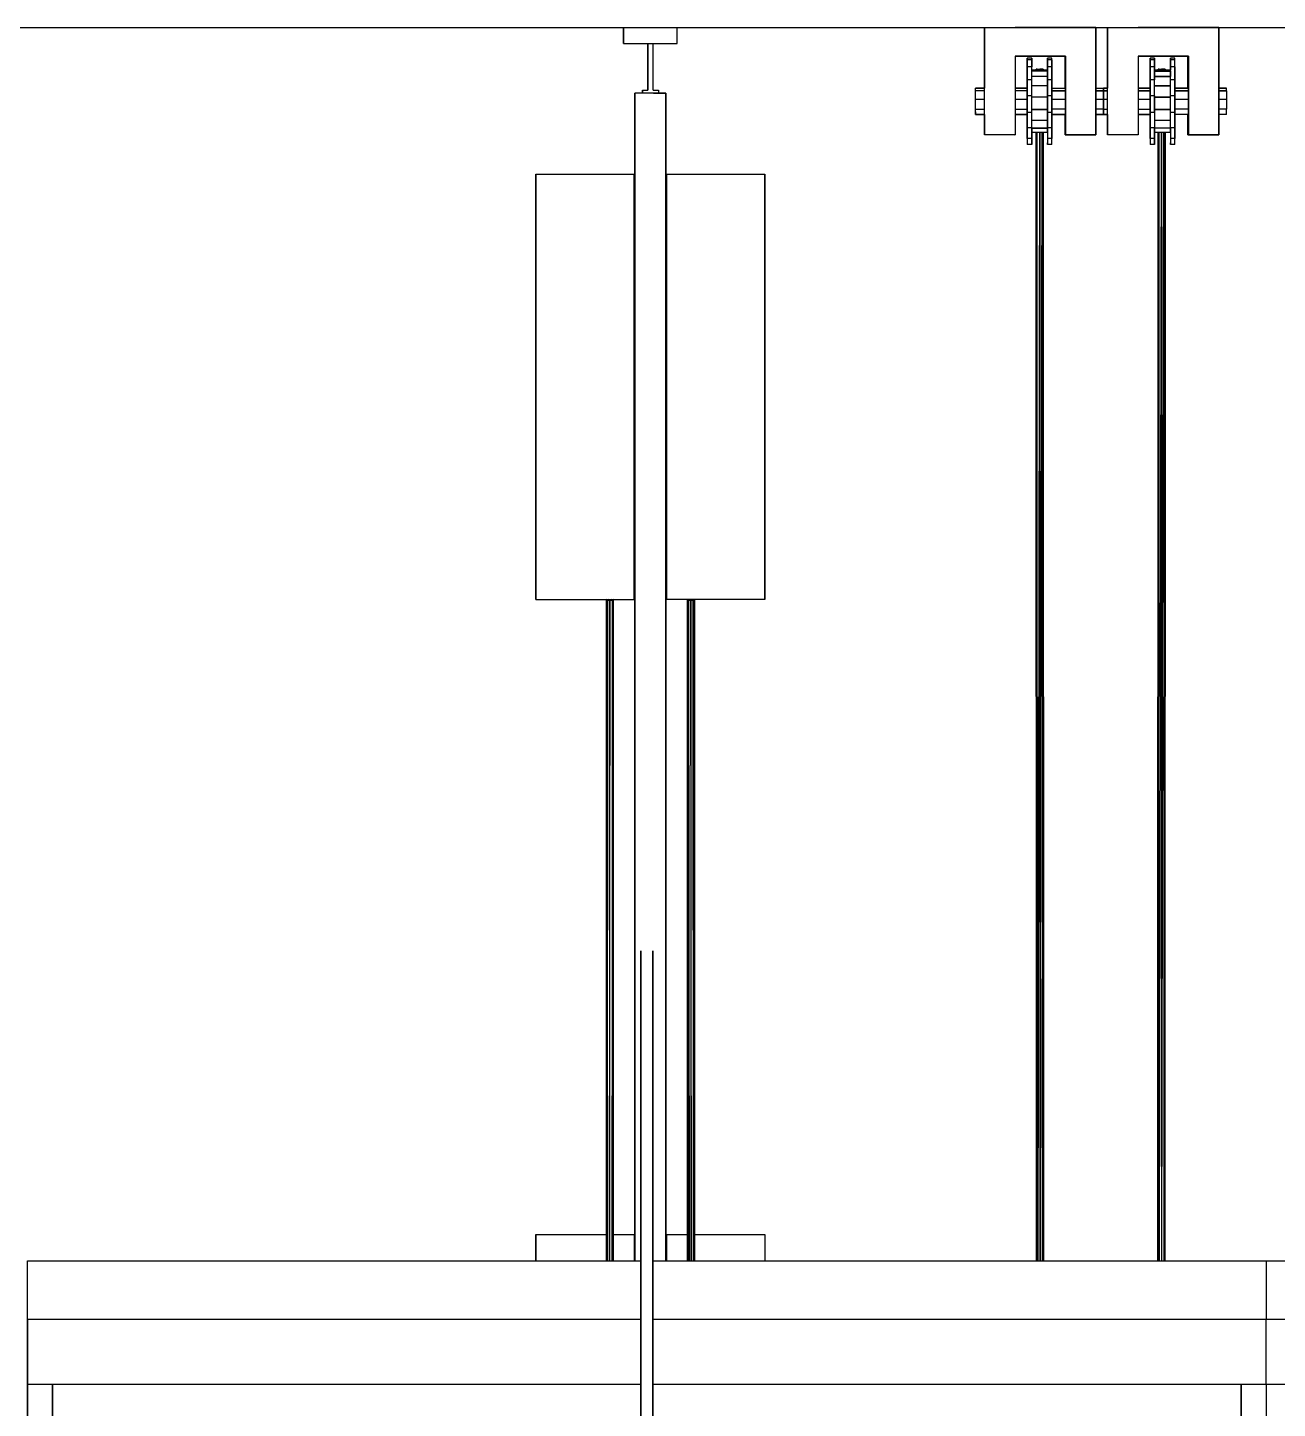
# Model space of a CAD drawing. Extents: x -32 to 51.8, y -51.6 to -5.5.
# Drawn here: x -18.727 to -14.691, y -42.716 to -38.257 of the extents above; entities that cross this region are included whole.
import ezdxf

# ---------------------------------------------------------------- set-up
doc = ezdxf.new("R2010")
doc.units = 0
doc.header["$MEASUREMENT"] = 0
doc.layers.get('0').update_dxf_attribs({"linetype": 'CONTINUOUS'})

msp = doc.modelspace()

# ---------------------------------------------------------------- linework, layer by layer
at = {"linetype": 'ByBlock'}
msp.add_line((-32.0393, -38.2573), (38.5464, -38.2573), dxfattribs=at)
for p, q in [((-16.8025, -38.2689), (-16.8025, -38.2573)), ((-16.8025, -38.2573), (-16.8025, -38.2689)), ((-16.8025, -38.2573), (-16.8025, -38.2689)), ((-16.8025, -38.2573), (-16.8025, -38.2689)), ((-16.8025, -38.2689), (-16.8025, -38.2573)), ((-16.8025, -38.2689), (-16.8025, -38.2573)), ((-16.6289, -38.2689), (-16.6289, -38.2573)), ((-15.6369, -38.2573), (-15.6369, -38.3093)), ((-15.636, -38.2573), (-15.6369, -38.2573)), ((-15.636, -38.3093), (-15.636, -38.2573)), ((-15.636, -38.2573), (-15.5372, -38.2573)), ((-15.5372, -38.2573), (-15.3752, -38.2573)), ((-15.3752, -38.2573), (-15.5372, -38.2573)), ((-15.3752, -38.2573), (-15.2768, -38.2573)), ((-15.2768, -38.2573), (-15.3752, -38.2573)), ((-15.2768, -38.2573), (-15.2768, -38.3093)), ((-15.2768, -38.3093), (-15.2768, -38.2573)), ((-15.2768, -38.2573), (-15.2768, -38.2573)), ((-15.2397, -38.2573), (-15.2397, -38.3093)), ((-15.2388, -38.2573), (-15.2397, -38.2573)), ((-15.2388, -38.3093), (-15.2388, -38.2573)), ((-15.2388, -38.2573), (-15.1401, -38.2573)), ((-15.1401, -38.2573), (-14.9781, -38.2573)), ((-14.9781, -38.2573), (-15.1401, -38.2573)), ((-14.9781, -38.2573), (-14.8796, -38.2573)), ((-14.8796, -38.2573), (-14.9781, -38.2573)), ((-14.8796, -38.2573), (-14.8796, -38.3093)), ((-14.8796, -38.3093), (-14.8796, -38.2573)), ((-14.8796, -38.2573), (-14.8796, -38.2573)), ((-16.8025, -38.3089), (-16.8025, -38.2689)), ((-16.8025, -38.2689), (-16.8025, -38.3089)), ((-16.8025, -38.2689), (-16.8025, -38.3089)), ((-16.8025, -38.2689), (-16.8025, -38.3089)), ((-16.8025, -38.3089), (-16.8025, -38.2689)), ((-16.8025, -38.3089), (-16.8025, -38.2689)), ((-16.6289, -38.3089), (-16.6289, -38.2689)), ((-16.8025, -38.3089), (-16.6289, -38.3089)), ((-16.8025, -38.3089), (-16.8025, -38.3089)), ((-16.8025, -38.3089), (-16.8025, -38.3089)), ((-16.8025, -38.3089), (-16.8025, -38.3089)), ((-16.8025, -38.3089), (-16.8025, -38.3089)), ((-16.8025, -38.3089), (-16.8025, -38.3089)), ((-16.7243, -38.4589), (-16.7243, -38.3089)), ((-16.7243, -38.3089), (-16.7243, -38.4589)), ((-16.7243, -38.3089), (-16.7243, -38.4589)), ((-16.7243, -38.3089), (-16.7243, -38.4589)), ((-16.7071, -38.4589), (-16.7071, -38.3089)), ((-15.6369, -38.3493), (-15.6369, -38.3093)), ((-15.636, -38.3093), (-15.636, -38.3493)), ((-15.2768, -38.3093), (-15.2768, -38.3493)), ((-15.2768, -38.3493), (-15.2768, -38.3093)), ((-15.2397, -38.3493), (-15.2397, -38.3093)), ((-15.2388, -38.3093), (-15.2388, -38.3493)), ((-14.8796, -38.3093), (-14.8796, -38.3493)), ((-14.8796, -38.3493), (-14.8796, -38.3093)), ((-15.6369, -38.3493), (-15.6369, -38.4527)), ((-15.636, -38.6034), (-15.636, -38.3493)), ((-15.3752, -38.3493), (-15.5372, -38.3493)), ((-15.5372, -38.3493), (-15.5372, -38.6034)), ((-15.5372, -38.3493), (-15.3752, -38.3493)), ((-15.3764, -38.3493), (-15.5372, -38.3493)), ((-15.5372, -38.3493), (-15.3764, -38.3493)), ((-15.4985, -38.3559), (-15.4985, -38.361)), ((-15.4841, -38.3559), (-15.4985, -38.3559)), ((-15.4985, -38.3559), (-15.4985, -38.3745)), ((-15.4985, -38.361), (-15.4985, -38.3559)), ((-15.4985, -38.361), (-15.4985, -38.3841)), ((-15.4841, -38.361), (-15.4985, -38.361)), ((-15.4985, -38.3841), (-15.4985, -38.361)), ((-15.4985, -38.3745), (-15.4985, -38.3745)), ((-15.4985, -38.3745), (-15.4985, -38.4092)), ((-15.4985, -38.3841), (-15.4985, -38.4261)), ((-15.4985, -38.4092), (-15.4985, -38.3841)), ((-15.4841, -38.3841), (-15.4985, -38.3841)), ((-15.4985, -38.4261), (-15.4985, -38.3841)), ((-15.4841, -38.3559), (-15.4841, -38.361)), ((-15.4841, -38.361), (-15.4841, -38.3559)), ((-15.4841, -38.3559), (-15.4841, -38.3745)), ((-15.4841, -38.361), (-15.4841, -38.3841)), ((-15.4841, -38.3841), (-15.4841, -38.361)), ((-15.4841, -38.3745), (-15.4841, -38.3841)), ((-15.4841, -38.4261), (-15.4841, -38.3841)), ((-15.4692, -38.3911), (-15.458, -38.391)), ((-15.4692, -38.3911), (-15.4659, -38.391)), ((-15.4659, -38.3912), (-15.4692, -38.3911)), ((-15.4692, -38.3911), (-15.458, -38.3912)), ((-15.4692, -38.3946), (-15.4692, -38.3911)), ((-15.4659, -38.391), (-15.458, -38.391)), ((-15.4659, -38.3946), (-15.4659, -38.3912)), ((-15.4659, -38.3912), (-15.458, -38.3912)), ((-15.4659, -38.3946), (-15.4659, -38.3912)), ((-15.458, -38.3912), (-15.45, -38.391)), ((-15.458, -38.391), (-15.45, -38.391)), ((-15.458, -38.3912), (-15.458, -38.391)), ((-15.4467, -38.3911), (-15.458, -38.3912)), ((-15.458, -38.3912), (-15.458, -38.3946)), ((-15.458, -38.3946), (-15.458, -38.3912)), ((-15.458, -38.3912), (-15.45, -38.3912)), ((-15.4467, -38.3911), (-15.45, -38.391)), ((-15.45, -38.3912), (-15.4467, -38.3911)), ((-15.45, -38.3912), (-15.45, -38.3946)), ((-15.45, -38.3946), (-15.45, -38.3912)), ((-15.4467, -38.3911), (-15.4467, -38.3946)), ((-15.4467, -38.3946), (-15.4467, -38.3911)), ((-15.4185, -38.3559), (-15.4329, -38.3559)), ((-15.4329, -38.3559), (-15.4329, -38.3745)), ((-15.4329, -38.361), (-15.4329, -38.3559)), ((-15.4329, -38.3559), (-15.4329, -38.361)), ((-15.4185, -38.361), (-15.4329, -38.361)), ((-15.4329, -38.3841), (-15.4329, -38.361)), ((-15.4329, -38.3745), (-15.4329, -38.3745)), ((-15.4329, -38.3745), (-15.4329, -38.3946)), ((-15.4185, -38.3841), (-15.4329, -38.3841)), ((-15.4329, -38.4261), (-15.4329, -38.3841)), ((-15.4329, -38.3841), (-15.4329, -38.4261)), ((-15.4329, -38.3946), (-15.4329, -38.3841)), ((-15.4185, -38.361), (-15.4185, -38.3559)), ((-15.4185, -38.3841), (-15.4185, -38.361)), ((-15.4185, -38.361), (-15.4185, -38.3841)), ((-15.4185, -38.4261), (-15.4185, -38.3841)), ((-15.4185, -38.3841), (-15.4185, -38.4261)), ((-15.3764, -38.4527), (-15.3764, -38.3493)), ((-15.3764, -38.3493), (-15.3764, -38.4527)), ((-15.3752, -38.6034), (-15.3752, -38.3493)), ((-15.3752, -38.3493), (-15.3752, -38.6034)), ((-15.2768, -38.3493), (-15.2768, -38.6034)), ((-15.2768, -38.6034), (-15.2768, -38.3493)), ((-15.2397, -38.3493), (-15.2397, -38.4527)), ((-15.2388, -38.6034), (-15.2388, -38.3493)), ((-14.9781, -38.3493), (-15.1401, -38.3493)), ((-15.1401, -38.3493), (-15.1401, -38.6034)), ((-15.1401, -38.3493), (-14.9781, -38.3493)), ((-14.9793, -38.3493), (-15.1401, -38.3493)), ((-15.1401, -38.3493), (-14.9793, -38.3493)), ((-15.1014, -38.3559), (-15.1014, -38.361)), ((-15.0869, -38.3559), (-15.1014, -38.3559)), ((-15.1014, -38.3559), (-15.1014, -38.3745)), ((-15.1014, -38.361), (-15.1014, -38.3559)), ((-15.1014, -38.361), (-15.1014, -38.3841)), ((-15.0869, -38.361), (-15.1014, -38.361)), ((-15.1014, -38.3841), (-15.1014, -38.361)), ((-15.1014, -38.3745), (-15.1014, -38.3745)), ((-15.1014, -38.3745), (-15.1014, -38.4092)), ((-15.1014, -38.3841), (-15.1014, -38.4261)), ((-15.1014, -38.4092), (-15.1014, -38.3841)), ((-15.0869, -38.3841), (-15.1014, -38.3841)), ((-15.1014, -38.4261), (-15.1014, -38.3841)), ((-15.0869, -38.3559), (-15.0869, -38.361)), ((-15.0869, -38.361), (-15.0869, -38.3559)), ((-15.0869, -38.3559), (-15.0869, -38.3745)), ((-15.0869, -38.361), (-15.0869, -38.3841)), ((-15.0869, -38.3841), (-15.0869, -38.361)), ((-15.0869, -38.3745), (-15.0869, -38.3946)), ((-15.0869, -38.3841), (-15.0869, -38.4261)), ((-15.0869, -38.4261), (-15.0869, -38.3841)), ((-15.0758, -38.3911), (-15.0646, -38.391)), ((-15.0758, -38.3911), (-15.0725, -38.391)), ((-15.0725, -38.3912), (-15.0758, -38.3911)), ((-15.0758, -38.3911), (-15.0646, -38.3912)), ((-15.0758, -38.3946), (-15.0758, -38.3911)), ((-15.0725, -38.391), (-15.0646, -38.391)), ((-15.0725, -38.3946), (-15.0725, -38.3912)), ((-15.0725, -38.3912), (-15.0646, -38.3912)), ((-15.0725, -38.3946), (-15.0725, -38.3912)), ((-15.0533, -38.3911), (-15.0646, -38.391)), ((-15.0646, -38.391), (-15.0566, -38.391)), ((-15.0646, -38.3912), (-15.0646, -38.391)), ((-15.0646, -38.3912), (-15.0533, -38.3911)), ((-15.0646, -38.3912), (-15.0646, -38.3946)), ((-15.0646, -38.3946), (-15.0646, -38.3912)), ((-15.0646, -38.3912), (-15.0566, -38.3912)), ((-15.0533, -38.3911), (-15.0566, -38.391)), ((-15.0566, -38.3912), (-15.0533, -38.3911)), ((-15.0566, -38.3912), (-15.0566, -38.3946)), ((-15.0566, -38.3946), (-15.0566, -38.3912)), ((-15.0533, -38.3911), (-15.0533, -38.3946)), ((-15.0533, -38.3946), (-15.0533, -38.3911)), ((-15.0214, -38.3559), (-15.0358, -38.3559)), ((-15.0358, -38.3559), (-15.0358, -38.3745)), ((-15.0358, -38.361), (-15.0358, -38.3559)), ((-15.0214, -38.361), (-15.0358, -38.361)), ((-15.0358, -38.3841), (-15.0358, -38.361)), ((-15.0358, -38.3745), (-15.0358, -38.3745)), ((-15.0358, -38.3745), (-15.0358, -38.3946)), ((-15.0214, -38.3841), (-15.0358, -38.3841)), ((-15.0358, -38.4261), (-15.0358, -38.3841)), ((-15.0214, -38.361), (-15.0214, -38.3559)), ((-15.0214, -38.3841), (-15.0214, -38.361)), ((-15.0214, -38.4261), (-15.0214, -38.3841)), ((-15.0214, -38.3841), (-15.0214, -38.4261)), ((-14.9793, -38.4527), (-14.9793, -38.3493)), ((-14.9793, -38.3493), (-14.9793, -38.4527)), ((-14.9781, -38.6034), (-14.9781, -38.3493)), ((-14.9781, -38.3493), (-14.9781, -38.6034)), ((-14.8796, -38.3493), (-14.8796, -38.6034)), ((-14.8796, -38.6034), (-14.8796, -38.3493)), ((-15.4985, -38.4527), (-15.4985, -38.4092)), ((-15.4985, -38.4092), (-15.4985, -38.4092)), ((-15.4985, -38.4092), (-15.4985, -38.4527)), ((-15.4985, -38.4261), (-15.4985, -38.4773)), ((-15.4841, -38.4261), (-15.4985, -38.4261)), ((-15.4985, -38.4773), (-15.4985, -38.4261)), ((-15.4329, -38.3946), (-15.4841, -38.3946)), ((-15.4329, -38.3983), (-15.4841, -38.3983)), ((-15.4329, -38.4149), (-15.4841, -38.4149)), ((-15.4841, -38.4773), (-15.4841, -38.4261)), ((-15.4329, -38.3983), (-15.4329, -38.3946)), ((-15.4329, -38.4149), (-15.4329, -38.3983)), ((-15.4329, -38.4092), (-15.4329, -38.4092)), ((-15.4329, -38.4453), (-15.4329, -38.4149)), ((-15.4185, -38.4261), (-15.4329, -38.4261)), ((-15.4329, -38.4773), (-15.4329, -38.4261)), ((-15.4329, -38.4261), (-15.4329, -38.4773)), ((-15.4185, -38.4773), (-15.4185, -38.4261)), ((-15.4185, -38.4261), (-15.4185, -38.4773)), ((-15.1014, -38.4527), (-15.1014, -38.4092)), ((-15.1014, -38.4092), (-15.1014, -38.4092)), ((-15.1014, -38.4092), (-15.1014, -38.4527)), ((-15.1014, -38.4261), (-15.1014, -38.4773)), ((-15.0869, -38.4261), (-15.1014, -38.4261)), ((-15.1014, -38.4773), (-15.1014, -38.4261)), ((-15.0358, -38.3946), (-15.0869, -38.3946)), ((-15.0358, -38.3983), (-15.0869, -38.3983)), ((-15.0869, -38.3983), (-15.0358, -38.3983)), ((-15.0358, -38.4149), (-15.0869, -38.4149)), ((-15.0869, -38.4149), (-15.0358, -38.4149)), ((-15.0869, -38.4773), (-15.0869, -38.4261)), ((-15.0358, -38.3983), (-15.0358, -38.3946)), ((-15.0358, -38.4149), (-15.0358, -38.3983)), ((-15.0358, -38.3983), (-15.0358, -38.4149)), ((-15.0358, -38.4149), (-15.0358, -38.4149)), ((-15.0214, -38.4261), (-15.0358, -38.4261)), ((-15.0358, -38.4773), (-15.0358, -38.4261)), ((-15.0214, -38.4773), (-15.0214, -38.4261)), ((-15.0214, -38.4261), (-15.0214, -38.4773)), ((-16.7657, -38.4689), (-16.7657, -38.4689)), ((-16.7657, -38.4689), (-16.7657, -38.4689)), ((-16.7657, -38.4689), (-16.7657, -38.4689)), ((-16.7657, -38.4689), (-16.7657, -42.2401)), ((-16.7657, -42.2401), (-16.7657, -38.4689)), ((-16.7657, -38.4689), (-16.7657, -42.2401)), ((-16.7657, -42.2401), (-16.7657, -38.4689)), ((-16.7257, -38.4689), (-16.7657, -38.4689)), ((-16.7657, -38.4689), (-16.7657, -38.4689)), ((-16.7657, -42.2401), (-16.7657, -38.4689)), ((-16.7657, -42.2401), (-16.7657, -38.4689)), ((-16.7416, -38.4689), (-16.7416, -38.4589)), ((-16.7416, -38.4589), (-16.7243, -38.4589)), ((-16.7416, -38.4589), (-16.7416, -38.4589)), ((-16.7416, -38.4589), (-16.7416, -38.4689)), ((-16.7416, -38.4689), (-16.7416, -38.4589)), ((-16.7057, -38.4689), (-16.7257, -38.4689)), ((-16.7071, -38.4589), (-16.6899, -38.4589)), ((-16.7071, -38.4589), (-16.6899, -38.4589)), ((-16.7071, -38.4589), (-16.6899, -38.4589)), ((-16.6657, -38.4689), (-16.7057, -38.4689)), ((-16.7057, -38.4689), (-16.6657, -38.4689)), ((-16.6899, -38.4589), (-16.6899, -38.4689)), ((-16.6657, -38.4689), (-16.6657, -42.2401)), ((-16.6657, -42.2401), (-16.6657, -38.4689)), ((-15.6655, -38.4613), (-15.6655, -38.4527)), ((-15.6655, -38.4527), (-15.636, -38.4527)), ((-15.636, -38.4527), (-15.6655, -38.4527)), ((-15.636, -38.4613), (-15.6655, -38.4613)), ((-15.6655, -38.4897), (-15.6655, -38.4613)), ((-15.5372, -38.4527), (-15.4985, -38.4527)), ((-15.4985, -38.4527), (-15.5372, -38.4527)), ((-15.4985, -38.4613), (-15.5372, -38.4613)), ((-15.4985, -38.4527), (-15.4985, -38.4613)), ((-15.4985, -38.4527), (-15.4985, -38.4527)), ((-15.4985, -38.4613), (-15.4985, -38.4527)), ((-15.4985, -38.4586), (-15.4985, -38.4586)), ((-15.4985, -38.4897), (-15.4985, -38.4613)), ((-15.4985, -38.4773), (-15.4985, -38.5316)), ((-15.4841, -38.4773), (-15.4985, -38.4773)), ((-15.4985, -38.5316), (-15.4985, -38.4773)), ((-15.4329, -38.4453), (-15.4841, -38.4453)), ((-15.4841, -38.5316), (-15.4841, -38.4773)), ((-15.4329, -38.4822), (-15.4329, -38.4453)), ((-15.4329, -38.4586), (-15.4329, -38.4586)), ((-15.4185, -38.4773), (-15.4329, -38.4773)), ((-15.4329, -38.5316), (-15.4329, -38.4773)), ((-15.4329, -38.4773), (-15.4329, -38.5316)), ((-15.4185, -38.4527), (-15.3752, -38.4527)), ((-15.4185, -38.4613), (-15.3752, -38.4613)), ((-15.3752, -38.4613), (-15.4185, -38.4613)), ((-15.4185, -38.5316), (-15.4185, -38.4773)), ((-15.4185, -38.4773), (-15.4185, -38.5316)), ((-15.2768, -38.4527), (-15.2519, -38.4527)), ((-15.2768, -38.4613), (-15.2519, -38.4613)), ((-15.2519, -38.4613), (-15.2768, -38.4613)), ((-15.2519, -38.4613), (-15.2519, -38.4527)), ((-15.2519, -38.4527), (-15.2519, -38.4613)), ((-15.2388, -38.4527), (-15.2519, -38.4527)), ((-15.2519, -38.4527), (-15.2388, -38.4527)), ((-15.2519, -38.4897), (-15.2519, -38.4613)), ((-15.2519, -38.4613), (-15.2519, -38.4613)), ((-15.2519, -38.4613), (-15.2519, -38.4897)), ((-15.2519, -38.4613), (-15.2388, -38.4613)), ((-15.2388, -38.4613), (-15.2519, -38.4613)), ((-15.1014, -38.4527), (-15.1401, -38.4527)), ((-15.1401, -38.4527), (-15.1014, -38.4527)), ((-15.1401, -38.4613), (-15.1014, -38.4613)), ((-15.1014, -38.4613), (-15.1401, -38.4613)), ((-15.1014, -38.4613), (-15.1014, -38.4527)), ((-15.1014, -38.4527), (-15.1014, -38.4613)), ((-15.1014, -38.4586), (-15.1014, -38.4586)), ((-15.1014, -38.4897), (-15.1014, -38.4613)), ((-15.1014, -38.4613), (-15.1014, -38.4613)), ((-15.1014, -38.4613), (-15.1014, -38.4897)), ((-15.1014, -38.4773), (-15.1014, -38.5316)), ((-15.0869, -38.4773), (-15.1014, -38.4773)), ((-15.1014, -38.5316), (-15.1014, -38.4773)), ((-15.0358, -38.4453), (-15.0869, -38.4453)), ((-15.0869, -38.4453), (-15.0358, -38.4453)), ((-15.0869, -38.5316), (-15.0869, -38.4773)), ((-15.0869, -38.4773), (-15.0869, -38.5316)), ((-15.0358, -38.4453), (-15.0358, -38.4453)), ((-15.0358, -38.4453), (-15.0358, -38.4453)), ((-15.0214, -38.4773), (-15.0358, -38.4773)), ((-15.0358, -38.5316), (-15.0358, -38.4773)), ((-15.0214, -38.4527), (-14.9781, -38.4527)), ((-14.9781, -38.4527), (-15.0214, -38.4527)), ((-15.0214, -38.4613), (-14.9781, -38.4613)), ((-14.9781, -38.4613), (-15.0214, -38.4613)), ((-15.0214, -38.5316), (-15.0214, -38.4773)), ((-15.0214, -38.4773), (-15.0214, -38.5316)), ((-14.8796, -38.4527), (-14.8547, -38.4527)), ((-14.8547, -38.4527), (-14.8796, -38.4527)), ((-14.8796, -38.4613), (-14.8547, -38.4613)), ((-14.8547, -38.4613), (-14.8796, -38.4613)), ((-14.8547, -38.4613), (-14.8547, -38.4527)), ((-14.8547, -38.4613), (-14.8547, -38.4897)), ((-15.636, -38.4897), (-15.6655, -38.4897)), ((-15.6655, -38.5212), (-15.6655, -38.4897)), ((-15.6655, -38.5212), (-15.636, -38.5212)), ((-15.6655, -38.5374), (-15.6655, -38.5212)), ((-15.4985, -38.4897), (-15.5372, -38.4897)), ((-15.5372, -38.5212), (-15.4985, -38.5212)), ((-15.4985, -38.5212), (-15.4985, -38.4897)), ((-15.4985, -38.5128), (-15.4985, -38.5128)), ((-15.4985, -38.5374), (-15.4985, -38.5212)), ((-15.4329, -38.4822), (-15.4841, -38.4822)), ((-15.4329, -38.5214), (-15.4841, -38.5214)), ((-15.4841, -38.5214), (-15.4329, -38.5214)), ((-15.4329, -38.5214), (-15.4329, -38.4822)), ((-15.4329, -38.5128), (-15.4329, -38.5128)), ((-15.4329, -38.5571), (-15.4329, -38.5214)), ((-15.4329, -38.5214), (-15.4329, -38.5571)), ((-15.3752, -38.4897), (-15.4185, -38.4897)), ((-15.3752, -38.5212), (-15.4185, -38.5212)), ((-15.2519, -38.4897), (-15.2768, -38.4897)), ((-15.2519, -38.5212), (-15.2768, -38.5212)), ((-15.2519, -38.5212), (-15.2519, -38.4897)), ((-15.2519, -38.4897), (-15.2519, -38.5212)), ((-15.2388, -38.4897), (-15.2519, -38.4897)), ((-15.2519, -38.5374), (-15.2519, -38.5212)), ((-15.2519, -38.5212), (-15.2519, -38.5374)), ((-15.2519, -38.5212), (-15.2388, -38.5212)), ((-15.1014, -38.4897), (-15.1401, -38.4897)), ((-15.1401, -38.5212), (-15.1014, -38.5212)), ((-15.1014, -38.5212), (-15.1014, -38.4897)), ((-15.1014, -38.5128), (-15.1014, -38.5128)), ((-15.1014, -38.5374), (-15.1014, -38.5212)), ((-15.0358, -38.4822), (-15.0869, -38.4822)), ((-15.0869, -38.4822), (-15.0358, -38.4822)), ((-15.0869, -38.5214), (-15.0358, -38.5214)), ((-15.0358, -38.5214), (-15.0869, -38.5214)), ((-15.0358, -38.5214), (-15.0358, -38.4822)), ((-15.0358, -38.5214), (-15.0358, -38.5214)), ((-14.9781, -38.4897), (-15.0214, -38.4897)), ((-14.9781, -38.5212), (-15.0214, -38.5212)), ((-14.8547, -38.4897), (-14.8796, -38.4897)), ((-14.8547, -38.5212), (-14.8796, -38.5212)), ((-14.8547, -38.4897), (-14.8547, -38.5212)), ((-14.8547, -38.5374), (-14.8547, -38.5212)), ((-15.6655, -38.5288), (-15.6655, -38.5374)), ((-15.636, -38.5374), (-15.6655, -38.5374)), ((-15.6655, -38.5374), (-15.636, -38.5374)), ((-15.6369, -38.5374), (-15.6369, -38.6034)), ((-15.4985, -38.5374), (-15.5372, -38.5374)), ((-15.5372, -38.5374), (-15.4985, -38.5374)), ((-15.4985, -38.5316), (-15.4985, -38.581)), ((-15.4841, -38.5316), (-15.4985, -38.5316)), ((-15.4985, -38.581), (-15.4985, -38.5316)), ((-15.4985, -38.5641), (-15.4985, -38.5374)), ((-15.4985, -38.5374), (-15.4985, -38.5641)), ((-15.4985, -38.6061), (-15.4985, -38.5641)), ((-15.4985, -38.5641), (-15.4985, -38.5641)), ((-15.4985, -38.5641), (-15.4985, -38.6061)), ((-15.4841, -38.581), (-15.4841, -38.5316)), ((-15.4329, -38.5571), (-15.4841, -38.5571)), ((-15.4185, -38.5316), (-15.4329, -38.5316)), ((-15.4329, -38.581), (-15.4329, -38.5316)), ((-15.4329, -38.5316), (-15.4329, -38.581)), ((-15.4329, -38.581), (-15.4329, -38.5571)), ((-15.4329, -38.5641), (-15.4329, -38.5641)), ((-15.4185, -38.581), (-15.4185, -38.5316)), ((-15.4185, -38.5316), (-15.4185, -38.581)), ((-15.3752, -38.5374), (-15.4185, -38.5374)), ((-15.4185, -38.5374), (-15.3752, -38.5374)), ((-15.3764, -38.6034), (-15.3764, -38.5374)), ((-15.3764, -38.5374), (-15.3764, -38.6034)), ((-15.2519, -38.5374), (-15.2768, -38.5374)), ((-15.2768, -38.5374), (-15.2519, -38.5374)), ((-15.2388, -38.5374), (-15.2684, -38.5374)), ((-15.2684, -38.5374), (-15.2684, -38.5374)), ((-15.2519, -38.5374), (-15.2388, -38.5374)), ((-15.2397, -38.5374), (-15.2397, -38.6034)), ((-15.1401, -38.5374), (-15.1014, -38.5374)), ((-15.1014, -38.5374), (-15.1401, -38.5374)), ((-15.1014, -38.5288), (-15.1014, -38.5374)), ((-15.1014, -38.5316), (-15.1014, -38.581)), ((-15.0869, -38.5316), (-15.1014, -38.5316)), ((-15.1014, -38.581), (-15.1014, -38.5316)), ((-15.1014, -38.5374), (-15.1014, -38.5374)), ((-15.1014, -38.5641), (-15.1014, -38.5374)), ((-15.1014, -38.5374), (-15.1014, -38.5641)), ((-15.1014, -38.6061), (-15.1014, -38.5641)), ((-15.1014, -38.5641), (-15.1014, -38.5641)), ((-15.1014, -38.5641), (-15.1014, -38.6061)), ((-15.0869, -38.5316), (-15.0869, -38.581)), ((-15.0358, -38.5571), (-15.0869, -38.5571)), ((-15.0214, -38.5316), (-15.0358, -38.5316)), ((-15.0358, -38.581), (-15.0358, -38.5316)), ((-15.0214, -38.581), (-15.0214, -38.5316)), ((-15.0214, -38.5316), (-15.0214, -38.581)), ((-14.9781, -38.5374), (-15.0214, -38.5374)), ((-14.9793, -38.6034), (-14.9793, -38.5374)), ((-14.9793, -38.5374), (-14.9793, -38.6034)), ((-14.8547, -38.5374), (-14.8796, -38.5374)), ((-15.6369, -38.6034), (-15.636, -38.6034)), ((-15.5372, -38.6034), (-15.636, -38.6034)), ((-15.5384, -38.6034), (-15.5372, -38.6034)), ((-15.4985, -38.581), (-15.4985, -38.6157)), ((-15.4841, -38.581), (-15.4985, -38.581)), ((-15.4985, -38.6157), (-15.4985, -38.581)), ((-15.4985, -38.6157), (-15.4985, -38.6061)), ((-15.4985, -38.6061), (-15.4985, -38.6061)), ((-15.4985, -38.6061), (-15.4985, -38.6291)), ((-15.4841, -38.6157), (-15.4841, -38.581)), ((-15.4841, -38.581), (-15.4841, -38.6157)), ((-15.4841, -38.5821), (-15.4841, -38.5956)), ((-15.4329, -38.5821), (-15.4841, -38.5821)), ((-15.4841, -38.5821), (-15.4329, -38.5821)), ((-15.4841, -38.5956), (-15.4841, -38.6061)), ((-15.4329, -38.5956), (-15.4841, -38.5956)), ((-15.4841, -38.6061), (-15.4841, -38.6291)), ((-15.4685, -42.2401), (-15.4692, -38.5956)), ((-15.4679, -42.2401), (-15.466, -38.5956)), ((-15.4653, -42.2401), (-15.4659, -38.5956)), ((-15.4637, -42.2401), (-15.4583, -38.5956)), ((-15.4579, -38.5956), (-15.4573, -42.2401)), ((-15.4558, -42.2401), (-15.4503, -38.5956)), ((-15.45, -38.5956), (-15.4494, -42.2401)), ((-15.4487, -42.2401), (-15.4468, -38.5956)), ((-15.4467, -38.5956), (-15.4461, -42.2401)), ((-15.4185, -38.581), (-15.4329, -38.581)), ((-15.4329, -38.581), (-15.4329, -38.6157)), ((-15.4329, -38.5956), (-15.4329, -38.5821)), ((-15.4329, -38.5821), (-15.4329, -38.5956)), ((-15.4329, -38.5821), (-15.4329, -38.5821)), ((-15.4329, -38.5956), (-15.4329, -38.6061)), ((-15.4329, -38.6061), (-15.4329, -38.6061)), ((-15.4329, -38.6061), (-15.4329, -38.6291)), ((-15.4185, -38.6157), (-15.4185, -38.581)), ((-15.4185, -38.581), (-15.4185, -38.6157)), ((-15.3764, -38.6034), (-15.3752, -38.6034)), ((-15.2768, -38.6034), (-15.3752, -38.6034)), ((-15.3752, -38.6034), (-15.2768, -38.6034)), ((-15.2768, -38.6034), (-15.2768, -38.6034)), ((-15.2397, -38.6034), (-15.2388, -38.6034)), ((-15.1401, -38.6034), (-15.2388, -38.6034)), ((-15.1014, -38.581), (-15.1014, -38.6157)), ((-15.0869, -38.581), (-15.1014, -38.581)), ((-15.1014, -38.6157), (-15.1014, -38.581)), ((-15.1014, -38.6061), (-15.1014, -38.6061)), ((-15.1014, -38.6061), (-15.1014, -38.6291)), ((-15.0869, -38.6157), (-15.0869, -38.581)), ((-15.0869, -38.581), (-15.0869, -38.6157)), ((-15.0358, -38.5821), (-15.0869, -38.5821)), ((-15.0358, -38.5956), (-15.0869, -38.5956)), ((-15.0869, -38.5956), (-15.0869, -38.6061)), ((-15.0869, -38.6061), (-15.0869, -38.6291)), ((-15.0762, -42.2401), (-15.0758, -38.5956)), ((-15.0756, -42.2401), (-15.0727, -38.5956)), ((-15.0729, -42.2401), (-15.0725, -38.5956)), ((-15.0714, -42.2401), (-15.0649, -38.5956)), ((-15.0646, -38.5956), (-15.0649, -42.2401)), ((-15.0634, -42.2401), (-15.057, -38.5956)), ((-15.0566, -38.5956), (-15.057, -42.2401)), ((-15.0564, -42.2401), (-15.0535, -38.5956)), ((-15.0533, -38.5956), (-15.0537, -42.2401)), ((-15.0214, -38.581), (-15.0358, -38.581)), ((-15.0358, -38.581), (-15.0358, -38.6157)), ((-15.0358, -38.5956), (-15.0358, -38.5821)), ((-15.0358, -38.5956), (-15.0358, -38.6061)), ((-15.0358, -38.6061), (-15.0358, -38.6061)), ((-15.0358, -38.6061), (-15.0358, -38.6291)), ((-15.0214, -38.6157), (-15.0214, -38.581)), ((-15.0214, -38.581), (-15.0214, -38.6157)), ((-14.9793, -38.6034), (-14.9781, -38.6034)), ((-14.9793, -38.6034), (-14.9793, -38.6034)), ((-14.8796, -38.6034), (-14.9781, -38.6034)), ((-14.9781, -38.6034), (-14.8796, -38.6034)), ((-14.8796, -38.6034), (-14.8796, -38.6034)), ((-15.4985, -38.6157), (-15.4985, -38.6343)), ((-15.4985, -38.6157), (-15.4985, -38.6157)), ((-15.4841, -38.6157), (-15.4985, -38.6157)), ((-15.4985, -38.6291), (-15.4985, -38.6291)), ((-15.4985, -38.6291), (-15.4985, -38.6343)), ((-15.4985, -38.6343), (-15.4985, -38.6343)), ((-15.4985, -38.6343), (-15.4985, -38.6343)), ((-15.4841, -38.6343), (-15.4985, -38.6343)), ((-15.4841, -38.6157), (-15.4841, -38.6343)), ((-15.4841, -38.6343), (-15.4841, -38.6157)), ((-15.4841, -38.6291), (-15.4841, -38.6343)), ((-15.4329, -38.6157), (-15.4329, -38.6343)), ((-15.4185, -38.6157), (-15.4329, -38.6157)), ((-15.4329, -38.6343), (-15.4329, -38.6291)), ((-15.4329, -38.6291), (-15.4329, -38.6291)), ((-15.4329, -38.6291), (-15.4329, -38.6343)), ((-15.4185, -38.6343), (-15.4329, -38.6343)), ((-15.4185, -38.6343), (-15.4185, -38.6157)), ((-15.1014, -38.6157), (-15.1014, -38.6343)), ((-15.1014, -38.6157), (-15.1014, -38.6157)), ((-15.0869, -38.6157), (-15.1014, -38.6157)), ((-15.1014, -38.6343), (-15.1014, -38.6343)), ((-15.1014, -38.6343), (-15.1014, -38.6343)), ((-15.0869, -38.6343), (-15.1014, -38.6343)), ((-15.0869, -38.6157), (-15.0869, -38.6343)), ((-15.0869, -38.6343), (-15.0869, -38.6157)), ((-15.0869, -38.6291), (-15.0869, -38.6343)), ((-15.0358, -38.6157), (-15.0358, -38.6343)), ((-15.0214, -38.6157), (-15.0358, -38.6157)), ((-15.0358, -38.6343), (-15.0358, -38.6291)), ((-15.0358, -38.6291), (-15.0358, -38.6291)), ((-15.0358, -38.6291), (-15.0358, -38.6343)), ((-15.0214, -38.6343), (-15.0358, -38.6343)), ((-15.0214, -38.6343), (-15.0214, -38.6157)), ((-17.0856, -38.7304), (-17.0856, -38.7304)), ((-17.0856, -38.7304), (-17.0856, -40.1046)), ((-17.0856, -40.1046), (-17.0856, -38.7304)), ((-17.0856, -38.7304), (-16.7676, -38.7304)), ((-17.0856, -38.7304), (-17.0856, -40.1046)), ((-17.0856, -38.7304), (-17.0856, -38.7304)), ((-16.7676, -40.1046), (-16.7676, -38.7304)), ((-16.7676, -38.7304), (-16.7676, -40.1046)), ((-16.6638, -40.1046), (-16.6638, -38.7304)), ((-16.6638, -38.7304), (-16.3458, -38.7304)), ((-16.6638, -38.7304), (-16.6638, -40.1046)), ((-16.6638, -38.7304), (-16.6638, -38.7304)), ((-16.6638, -38.7304), (-16.6638, -40.1046)), ((-16.6638, -38.7304), (-16.6638, -38.7304)), ((-16.3458, -40.1046), (-16.3458, -38.7304)), ((-16.3458, -38.7304), (-16.3458, -40.1046)), ((-17.0856, -40.1046), (-17.0856, -40.1046)), ((-17.0856, -40.1046), (-17.0856, -40.1046)), ((-17.0856, -40.1046), (-16.7676, -40.1046)), ((-16.8577, -42.2401), (-16.8577, -40.1046)), ((-16.8544, -40.1063), (-16.8577, -40.1046)), ((-16.8577, -40.1046), (-16.8577, -40.1046)), ((-16.8544, -40.1063), (-16.8552, -42.2401)), ((-16.8544, -40.1046), (-16.8544, -40.1063)), ((-16.8511, -40.1046), (-16.8544, -40.1063)), ((-16.8544, -42.2401), (-16.8544, -40.1063)), ((-16.8464, -40.107), (-16.8544, -40.1063)), ((-16.8544, -40.1063), (-16.8385, -40.1063)), ((-16.8464, -40.107), (-16.8485, -42.2401)), ((-16.8385, -40.1063), (-16.8464, -40.107)), ((-16.8464, -42.2401), (-16.8464, -40.107)), ((-16.8385, -40.1063), (-16.8418, -40.1046)), ((-16.8385, -40.1063), (-16.8405, -42.2401)), ((-16.8352, -40.1046), (-16.8385, -40.1063)), ((-16.8385, -40.1063), (-16.8385, -40.1046)), ((-16.8385, -42.2401), (-16.8385, -40.1063)), ((-16.836, -42.2401), (-16.8352, -40.1046)), ((-16.8352, -40.1046), (-16.8352, -40.1046)), ((-16.8352, -42.2401), (-16.8352, -40.1046)), ((-16.3458, -40.1046), (-16.6638, -40.1046)), ((-16.6638, -40.1046), (-16.6638, -40.1046)), ((-16.6638, -40.1046), (-16.6638, -40.1046)), ((-16.5962, -42.2401), (-16.5962, -40.1046)), ((-16.5962, -40.1046), (-16.5962, -40.1046)), ((-16.5929, -40.1063), (-16.5962, -40.1046)), ((-16.5962, -40.1046), (-16.5954, -42.2401)), ((-16.5896, -40.1046), (-16.5929, -40.1063)), ((-16.5929, -40.1063), (-16.5929, -40.1046)), ((-16.585, -40.107), (-16.5929, -40.1063)), ((-16.5929, -40.1063), (-16.5909, -42.2401)), ((-16.5929, -40.1063), (-16.577, -40.1063)), ((-16.5929, -40.1063), (-16.5929, -42.2401)), ((-16.577, -40.1063), (-16.585, -40.107)), ((-16.5829, -42.2401), (-16.585, -40.107)), ((-16.585, -40.107), (-16.585, -42.2401)), ((-16.577, -40.1063), (-16.5803, -40.1046)), ((-16.5737, -40.1046), (-16.577, -40.1063)), ((-16.577, -40.1063), (-16.577, -40.1046)), ((-16.5762, -42.2401), (-16.577, -40.1063)), ((-16.577, -40.1063), (-16.577, -42.2401)), ((-16.5737, -40.1046), (-16.5737, -42.2401)), ((-16.5737, -40.1046), (-16.5737, -40.1046)), ((-16.7469, -43.1207), (-16.747, -41.2391)), ((-16.7469, -41.2391), (-16.7469, -43.1207)), ((-16.7074, -43.1207), (-16.7074, -41.2391)), ((-16.7074, -41.2391), (-16.7074, -43.1207)), ((-16.747, -41.2813), (-16.747, -43.0952)), ((-17.0856, -42.2401), (-17.0856, -42.1548)), ((-17.0856, -42.1548), (-17.0856, -42.2401)), ((-17.0856, -42.1548), (-17.0856, -42.1548)), ((-17.0856, -42.2401), (-17.0856, -42.1548)), ((-17.0856, -42.1548), (-16.8577, -42.1548)), ((-17.0856, -42.1548), (-17.0856, -42.1548)), ((-16.8352, -42.1548), (-16.7676, -42.1548)), ((-16.7676, -42.1548), (-16.7676, -42.2401)), ((-16.7676, -42.1548), (-16.7676, -42.2401)), ((-16.6638, -42.1548), (-16.5962, -42.1548)), ((-16.6638, -42.2401), (-16.6638, -42.1548)), ((-16.6638, -42.1548), (-16.6638, -42.1548)), ((-16.6638, -42.2401), (-16.6638, -42.1548)), ((-16.6638, -42.1548), (-16.6638, -42.2401)), ((-16.6638, -42.1548), (-16.6638, -42.1548)), ((-16.5737, -42.1548), (-16.3458, -42.1548)), ((-16.3458, -42.1548), (-16.3458, -42.2401)), ((-16.3458, -42.1548), (-16.3458, -42.2401)), ((-18.7272, -42.2401), (-18.7272, -42.2401)), ((-18.7272, -42.2401), (-16.747, -42.2401)), ((-18.7272, -42.429), (-18.7272, -42.2401)), ((-18.7272, -42.4833), (-18.7272, -42.2401)), ((-16.7074, -42.2401), (-14.7272, -42.2401)), ((-14.7272, -42.2401), (-14.7272, -42.429)), ((-14.7272, -42.2401), (-14.3842, -42.2401)), ((-16.747, -42.429), (-18.7272, -42.429)), ((-18.7272, -42.429), (-18.7272, -42.6379)), ((-14.7272, -42.429), (-16.7074, -42.429)), ((-14.7272, -42.6379), (-14.7272, -42.429)), ((-14.3843, -42.429), (-14.7272, -42.429)), ((-18.7272, -42.4833), (-18.7272, -42.4833)), ((-18.7272, -42.4833), (-18.7272, -42.4833)), ((-18.7272, -42.4833), (-18.7272, -42.4833)), ((-18.7272, -42.4833), (-18.7272, -43.021)), ((-18.7272, -42.4833), (-18.7272, -42.4833)), ((-18.7272, -42.4833), (-18.7272, -43.021)), ((-18.7272, -43.021), (-18.7272, -42.4833)), ((-18.7272, -42.4833), (-18.7272, -42.4833)), ((-16.747, -43.0952), (-16.747, -42.5372)), ((-18.7272, -42.6379), (-16.747, -42.6379)), ((-18.6472, -42.6379), (-18.6472, -43.019)), ((-18.6472, -43.019), (-18.6472, -42.6379)), ((-18.6472, -42.6379), (-18.6472, -43.019)), ((-16.747, -42.6379), (-16.747, -43.1375)), ((-16.7074, -42.6379), (-14.7272, -42.6379)), ((-14.8072, -43.0247), (-14.8072, -42.6379)), ((-14.8072, -42.6379), (-14.8072, -43.0247)), ((-14.8072, -42.6379), (-14.8072, -43.0247)), ((-14.8072, -43.0247), (-14.8072, -42.6379)), ((-14.7272, -42.6379), (-14.7272, -42.8592)), ((-14.7272, -42.6379), (-14.3843, -42.6379))]:
    msp.add_line(p, q)

doc.saveas('drawing.dxf')
